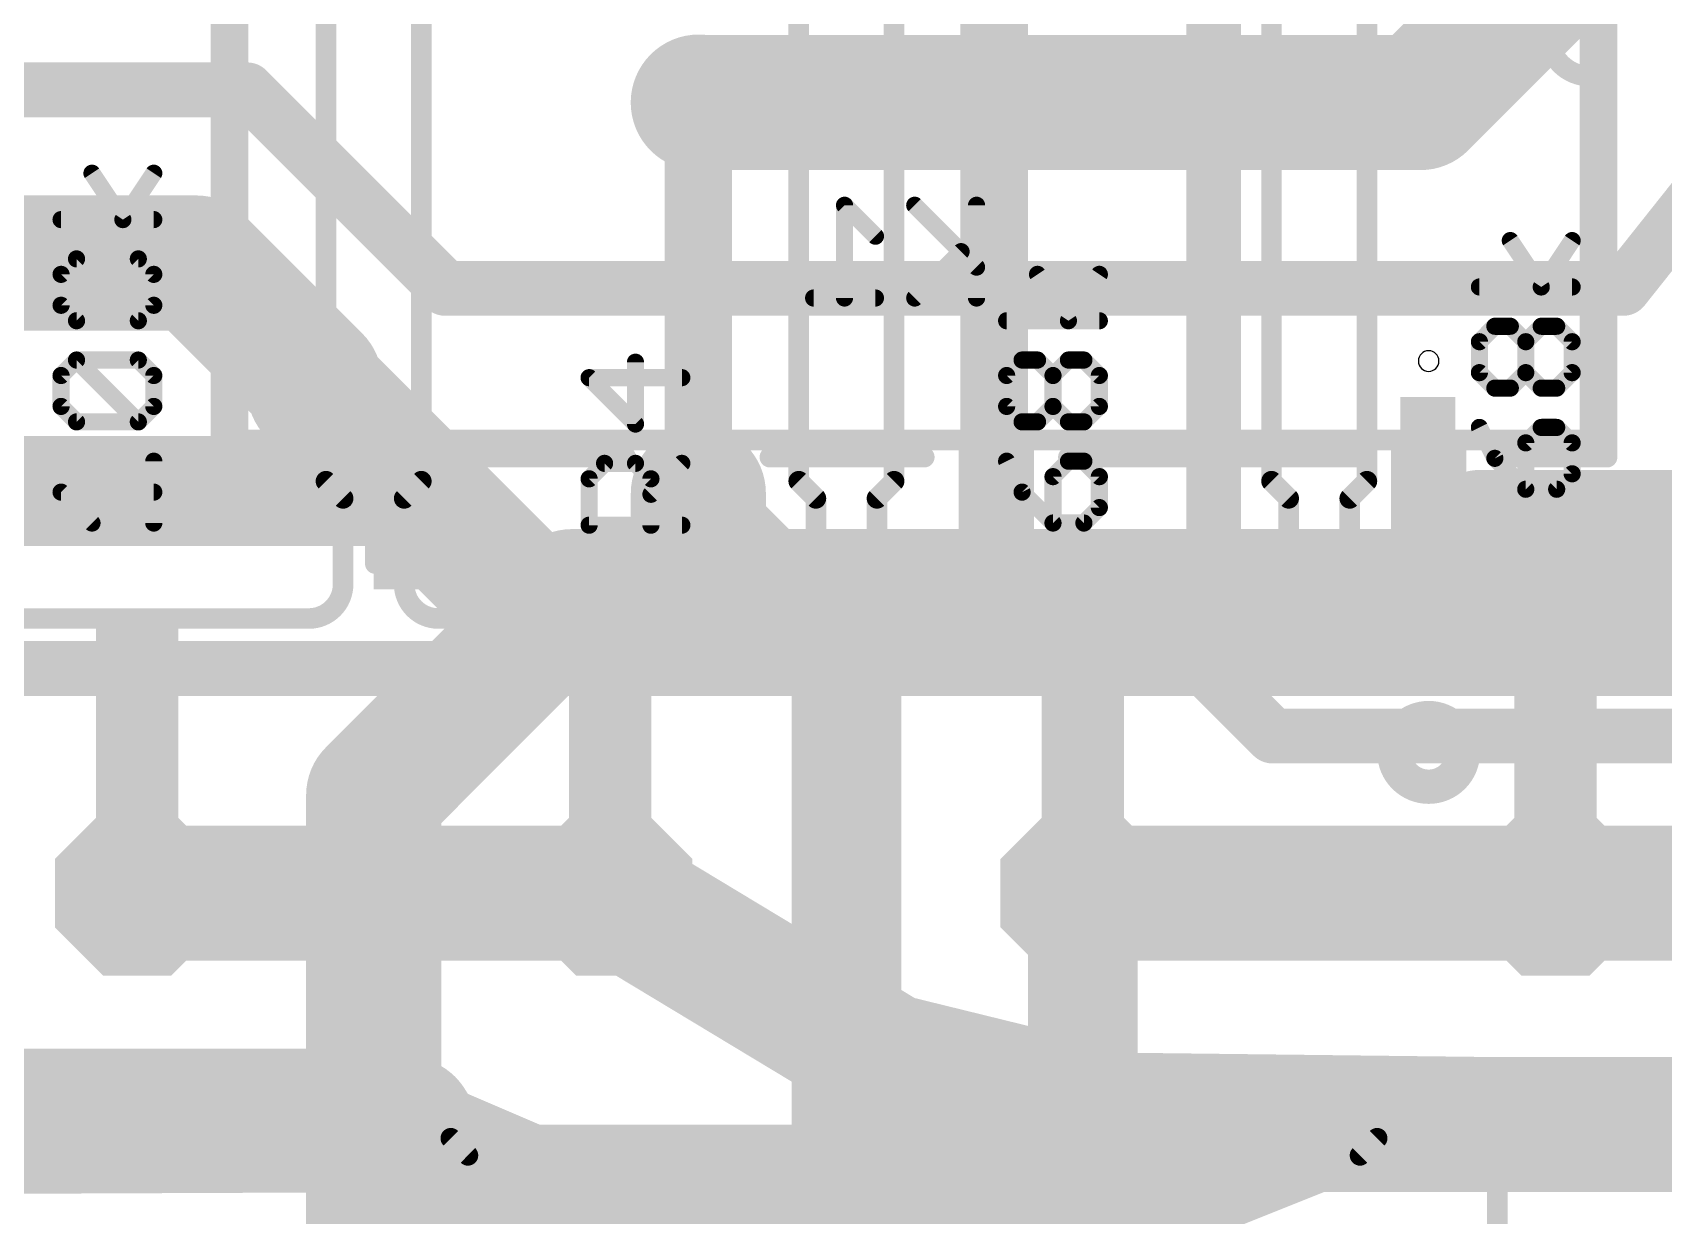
# Model space of a CAD drawing. Header units: inches. Extents: x -5 to 142, y -3 to 122.
# Drawn here: x 46.73 to 58.8, y 63.77 to 72.52 of the extents above; entities that cross this region are included whole.
import ezdxf

# ---------------------------------------------------------------- set-up
doc = ezdxf.new("R2010")
doc.units = ezdxf.units.IN
doc.header["$MEASUREMENT"] = 0
for name, color, linetype in [('1', 22, 'Continuous'), ('15', 22, 'Continuous'), ('16', 175, 'Continuous'), ('17', 82, 'Continuous'), ('18', 82, 'Continuous'), ('2', 175, 'Continuous'), ('21', 253, 'Continuous'), ('22', 253, 'Continuous'), ('25', 253, 'Continuous'), ('26', 253, 'Continuous'), ('27', 253, 'Continuous'), ('51', 253, 'Continuous'), ('52', 253, 'Continuous')]:
    doc.layers.add(name, color=color, linetype=linetype)

# ---------------------------------------------------------------- blocks, each defined once
blk = doc.blocks.new('RECT')
blk.add_solid([(-0.5, -0.5), (0.5, -0.5), (-0.5, 0.5), (0.5, 0.5)])
blk = doc.blocks.new('OCTAGONP')
at = {"const_width": 0.5}
blk.add_lwpolyline([(-0.25, -0.1036), (-0.25, 0.1036), (-0.1036, 0.25), (0.1036, 0.25), (0.25, 0.1036), (0.25, -0.1036), (0.1036, -0.25), (-0.1036, -0.25), (-0.25, -0.1036), (-0.25, 0.1036)], dxfattribs=at)
blk = doc.blocks.new('ROUNDP')
at = {"const_width": 0.5}
blk.add_lwpolyline([(0, -0.25, 1), (0, 0.25, 1), (0, -0.25)], format="xyb", dxfattribs=at)
blk = doc.blocks.new('ROUNDV')
at = {"const_width": 0.5}
blk.add_lwpolyline([(0, -0.25, 1), (0, 0.25, 1), (0, -0.25)], format="xyb", dxfattribs=at)

msp = doc.modelspace()

# ---------------------------------------------------------------- linework, layer by layer
at = {"layer": '1'}
for points, const_width in [([(58.0312, 73.0312), (57, 72)], 1), ([(57, 72), (51.6562, 72)], 1), ([(37.4375, 72.0938), (48.3125, 72.0938)], 0.4064), ([(48.3125, 72.0938), (49.7812, 70.625)], 0.4064), ([(58.5, 70.625), (59.4688, 71.8438)], 0.4064), ([(49.7812, 70.625), (58.5, 70.625)], 0.4064), ([(42.0938, 67.8125), (60.2812, 67.8125)], 0.4064), ([(47.5, 66.15), (51, 66.15)], 1), ([(54.5, 66.15), (58, 66.15)], 1), ([(58, 66.15), (61.5, 66.15)], 1), ([(49.0625, 64.5), (29.5, 64.5)], 1), ([(50.375, 63.9375), (49.0625, 64.5)], 1), ([(56.1875, 64.4375), (54.9375, 63.9375)], 1), ([(60.5625, 64.4375), (56.1875, 64.4375)], 1), ([(54.9375, 63.9375), (50.375, 63.9375)], 1)]:
    msp.add_lwpolyline(points, dxfattribs=dict(at, const_width=const_width))
for points, const_width in [([(51.6562, 72.25, 1), (51.6562, 71.75)], 0.5), ([(57, 71.75, 1), (57, 72.25)], 0.5), ([(56.8232, 72.1768, 1), (57.1768, 71.8232)], 0.5), ([(48.3843, 72.1656, 1), (48.2407, 72.0219)], 0.2032), ([(48.3125, 71.9922, 1), (48.3125, 72.1953)], 0.2032), ([(49.7812, 70.7266, 1), (49.7812, 70.5234)], 0.2032), ([(49.7094, 70.5532, 1), (49.8531, 70.6968)], 0.2032), ([(58.4205, 70.6882, 1), (58.5795, 70.5618)], 0.2032), ([(58.5, 70.5234, 1), (58.5, 70.7266)], 0.2032), ([(47.5, 66.4, 1), (47.5, 65.9)], 0.5), ([(51, 65.9, 1), (51, 66.4)], 0.5), ([(54.5, 66.4, 1), (54.5, 65.9)], 0.5), ([(58, 66.4, 1), (58, 65.9)], 0.5), ([(58, 65.9, 1), (58, 66.4)], 0.5), ([(49.161, 64.7298, 1), (48.964, 64.2702)], 0.5), ([(49.0625, 64.25, 1), (49.0625, 64.75)], 0.5), ([(56.1875, 64.6875, 1), (56.1875, 64.1875)], 0.5), ([(56.2803, 64.2054, 1), (56.0947, 64.6696)], 0.5), ([(50.375, 64.1875, 1), (50.375, 63.6875)], 0.5), ([(50.2765, 63.7077, 1), (50.4735, 64.1673)], 0.5), ([(54.8447, 64.1696, 1), (55.0303, 63.7054)], 0.5), ([(54.9375, 63.6875, 1), (54.9375, 64.1875)], 0.5)]:
    msp.add_lwpolyline(points, format="xyb", dxfattribs=dict(at, const_width=const_width))
at = {"layer": '15', "const_width": 1}
for points in [[(47.9375, 70.8125), (44.2812, 70.8125)], [(48.8125, 69.9375), (47.9375, 70.8125)], [(48.8125, 69.875), (48.8125, 69.9375)], [(50.4688, 68.2188), (48.8125, 69.875)], [(75.0625, 68.2188), (50.4688, 68.2188)], [(51, 66.15), (53.0625, 64.9062)], [(53.0625, 64.9062), (54.8438, 64.4688)], [(54.8438, 64.4688), (57.5, 64.4375)], [(34.375, 64.375), (49.5, 64.4375)], [(49.5, 64.4375), (50.4375, 62.9375)], [(57.5, 64.4375), (59.625, 64.4375)]]:
    msp.add_lwpolyline(points, dxfattribs=at)
at = {"layer": '15', "const_width": 0.5}
for points in [[(48.1143, 70.9893, 1), (47.7607, 70.6357)], [(47.9375, 70.5625, 1), (47.9375, 71.0625)], [(49.0625, 69.9375, 1), (48.5625, 69.9375)], [(48.9893, 70.0518, 1), (48.6357, 69.6982)], [(48.6357, 69.7607, 1), (48.9893, 70.1143)], [(48.5625, 69.875, 1), (49.0625, 69.875)], [(50.4688, 68.4688, 1), (50.4688, 67.9688)], [(50.292, 68.042, 1), (50.6455, 68.3955)], [(51.1291, 66.3641, 1), (50.8709, 65.9359)], [(53.1221, 65.149, 1), (53.0029, 64.6635)], [(52.9334, 64.6922, 1), (53.1916, 65.1203)], [(54.8467, 64.7187, 1), (54.8408, 64.2188)], [(54.7841, 64.226, 1), (54.9034, 64.7115)], [(49.712, 64.57, 1), (49.288, 64.305)], [(49.501, 64.1875, 1), (49.499, 64.6875)], [(57.5, 64.6875, 1), (57.5, 64.1875)], [(57.4971, 64.1875, 1), (57.5029, 64.6875)]]:
    msp.add_lwpolyline(points, format="xyb", dxfattribs=at)
at = {"layer": '16'}
for points, const_width in [([(55.4688, 75.6562), (55.4688, 67.75)], 0.4064), ([(53.8438, 69.1192), (53.8438, 73.0312)], 0.5), ([(51.6562, 72), (51.6538, 71.9976)], 0.5), ([(51.6538, 71.9976), (51.6538, 69.1091)], 0.5), ([(51.6538, 69.1091), (51.6538, 68.94)], 1), ([(46.0625, 69.125), (49.4379, 69.125)], 0.8128), ([(49.4379, 69.125), (49.4538, 69.1091)], 0.8128), ([(51.6538, 68.94), (52.75, 67.8438)], 0.8128), ([(53.8538, 69.1091), (53.8438, 69.1192)], 0.5), ([(57.0538, 69.1091), (57.2034, 69.1091)], 0.3048), ([(57.4375, 68.875), (72.6562, 68.875)], 0.8128), ([(57.2034, 69.1091), (57.4375, 68.875)], 0.3048), ([(52.75, 67.8438), (52.75, 63.25)], 0.8128), ([(55.4688, 67.75), (55.9062, 67.3125)], 0.4064), ([(55.9062, 67.3125), (74.7812, 67.3125)], 0.4064)]:
    msp.add_lwpolyline(points, dxfattribs=dict(at, const_width=const_width))
for points, const_width in [([(51.7788, 71.9976, 1), (51.5288, 71.9976)], 0.25), ([(51.5654, 72.0859, 1), (51.7422, 71.9092)], 0.25), ([(51.7446, 71.9116, 1), (51.5679, 72.0884)], 0.25), ([(51.9038, 69.1091, 1), (51.4038, 69.1091)], 0.5), ([(49.5816, 69.2687, 1), (49.2942, 68.9813)], 0.4064), ([(49.3101, 68.9654, 1), (49.5975, 69.2528)], 0.4064), ([(49.4379, 68.9218, 1), (49.4379, 69.3282)], 0.4064), ([(51.7975, 69.0836, 1), (51.5101, 68.7963)], 0.4064), ([(53.9321, 69.2075, 1), (53.7554, 69.0308)], 0.25), ([(53.7654, 69.0207, 1), (53.9422, 69.1975)], 0.25), ([(51.4038, 68.94, 1), (51.9038, 68.94)], 0.5), ([(51.5288, 69.1091, 1), (51.7788, 69.1091)], 0.25), ([(53.7188, 69.1192, 1), (53.9688, 69.1192)], 0.25), ([(57.0538, 69.1853, 1), (57.0538, 69.0329)], 0.1524), ([(57.4375, 69.0782, 1), (57.4375, 68.6718)], 0.4064), ([(57.2573, 69.163, 1), (57.1495, 69.0552)], 0.1524), ([(57.2034, 69.0329, 1), (57.2034, 69.1853)], 0.1524), ([(57.3836, 68.8211, 1), (57.4914, 68.9289)], 0.1524), ([(52.9532, 67.8438, 1), (52.5468, 67.8438)], 0.4064), ([(52.6063, 67.7001, 1), (52.8937, 67.9874)], 0.4064), ([(55.5406, 67.8218, 1), (55.3969, 67.6782)], 0.2032), ([(55.3672, 67.75, 1), (55.5703, 67.75)], 0.2032), ([(55.9062, 67.4141, 1), (55.9062, 67.2109)], 0.2032), ([(55.8344, 67.2407, 1), (55.9781, 67.3843)], 0.2032)]:
    msp.add_lwpolyline(points, format="xyb", dxfattribs=dict(at, const_width=const_width))
at = {"layer": '2'}
for points, const_width in [([(49.25, 66.875), (50.7188, 68.3438)], 1), ([(50.7188, 68.3438), (62.5938, 68.3438)], 1), ([(49.25, 63.125), (49.25, 66.875)], 1), ([(54.5, 62.5312), (54.5, 66.15)], 0.8128)]:
    msp.add_lwpolyline(points, dxfattribs=dict(at, const_width=const_width))
for points, const_width in [([(50.7188, 68.5938, 1), (50.7188, 68.0938)], 0.5), ([(50.8955, 68.167, 1), (50.542, 68.5205)], 0.5), ([(49.5, 66.875, 1), (49, 66.875)], 0.5), ([(49.0732, 67.0518, 1), (49.4268, 66.6982)], 0.5), ([(54.7032, 66.15, 1), (54.2968, 66.15)], 0.4064)]:
    msp.add_lwpolyline(points, format="xyb", dxfattribs=dict(at, const_width=const_width))
at = {"layer": '21', "const_width": 0.1524}
for points in [[(48.897, 69.198), (48.897, 75.802)], [(49.603, 75.802), (49.603, 69.198)], [(52.397, 75.802), (52.397, 69.198)], [(53.103, 69.198), (53.103, 75.802)], [(55.897, 69.198), (55.897, 75.802)], [(56.603, 75.802), (56.603, 69.198)], [(48.897, 69.198), (49.024, 69.071)], [(49.603, 69.198), (49.476, 69.071)], [(52.397, 69.198), (52.524, 69.071)], [(53.103, 69.198), (52.976, 69.071)], [(55.897, 69.198), (56.024, 69.071)], [(56.603, 69.198), (56.476, 69.071)], [(49.024, 68.436), (49.024, 69.071)], [(49.476, 68.436), (49.476, 69.071)], [(52.524, 68.436), (52.524, 69.071)], [(52.976, 68.436), (52.976, 69.071)], [(56.024, 68.436), (56.024, 69.071)], [(56.476, 68.436), (56.476, 69.071)], [(46.23, 68.182), (48.77, 68.182)], [(52.27, 68.182), (49.73, 68.182)], [(53.23, 68.182), (55.77, 68.182)], [(59.27, 68.182), (56.73, 68.182)], [(49.186, 64.3365), (49.821, 64.3365)], [(49.948, 64.2095), (49.821, 64.3365)], [(56.552, 64.2095), (56.679, 64.3365)], [(57.314, 64.3365), (56.679, 64.3365)], [(49.948, 64.2095), (56.552, 64.2095)], [(48.932, 64.0825), (48.932, 61.5425)], [(57.568, 64.0825), (57.568, 61.5425)]]:
    msp.add_lwpolyline(points, dxfattribs=at)
at = {"layer": '21'}
for points, const_width in [([(48.8589, 69.198, 1), (48.9351, 69.198)], 0.0762), ([(48.9239, 69.2249, 1), (48.8701, 69.1711)], 0.0762), ([(49.5649, 69.198, 1), (49.6411, 69.198)], 0.0762), ([(49.6299, 69.1711, 1), (49.5761, 69.2249)], 0.0762), ([(52.3589, 69.198, 1), (52.4351, 69.198)], 0.0762), ([(52.4239, 69.2249, 1), (52.3701, 69.1711)], 0.0762), ([(53.0649, 69.198, 1), (53.1411, 69.198)], 0.0762), ([(53.1299, 69.1711, 1), (53.0761, 69.2249)], 0.0762), ([(55.8589, 69.198, 1), (55.9351, 69.198)], 0.0762), ([(55.9239, 69.2249, 1), (55.8701, 69.1711)], 0.0762), ([(56.5649, 69.198, 1), (56.6411, 69.198)], 0.0762), ([(56.6299, 69.1711, 1), (56.5761, 69.2249)], 0.0762), ([(49.0621, 69.071, 1), (48.9859, 69.071)], 0.0762), ([(48.9971, 69.0441, 1), (49.0509, 69.0979)], 0.0762), ([(49.5141, 69.071, 1), (49.4379, 69.071)], 0.0762), ([(49.4491, 69.0979, 1), (49.5029, 69.0441)], 0.0762), ([(52.5621, 69.071, 1), (52.4859, 69.071)], 0.0762), ([(52.4971, 69.0441, 1), (52.5509, 69.0979)], 0.0762), ([(53.0141, 69.071, 1), (52.9379, 69.071)], 0.0762), ([(52.9491, 69.0979, 1), (53.0029, 69.0441)], 0.0762), ([(56.0621, 69.071, 1), (55.9859, 69.071)], 0.0762), ([(55.9971, 69.0441, 1), (56.0509, 69.0979)], 0.0762), ([(56.5141, 69.071, 1), (56.4379, 69.071)], 0.0762), ([(56.4491, 69.0979, 1), (56.5029, 69.0441)], 0.0762), ([(48.77, 68.182, 0.4142), (49.024, 68.436)], 0.1524), ([(49.0621, 68.436, 1), (48.9859, 68.436)], 0.0762), ([(48.9859, 68.436, 1), (49.0621, 68.436)], 0.0762), ([(49.476, 68.436, 0.4142), (49.73, 68.182)], 0.1524), ([(49.5141, 68.436, 1), (49.4379, 68.436)], 0.0762), ([(49.4379, 68.436, 1), (49.5141, 68.436)], 0.0762), ([(52.27, 68.182, 0.4142), (52.524, 68.436)], 0.1524), ([(52.5621, 68.436, 1), (52.4859, 68.436)], 0.0762), ([(52.4859, 68.436, 1), (52.5621, 68.436)], 0.0762), ([(52.976, 68.436, 0.4142), (53.23, 68.182)], 0.1524), ([(53.0141, 68.436, 1), (52.9379, 68.436)], 0.0762), ([(52.9379, 68.436, 1), (53.0141, 68.436)], 0.0762), ([(55.77, 68.182, 0.4142), (56.024, 68.436)], 0.1524), ([(56.0621, 68.436, 1), (55.9859, 68.436)], 0.0762), ([(55.9859, 68.436, 1), (56.0621, 68.436)], 0.0762), ([(56.476, 68.436, 0.4142), (56.73, 68.182)], 0.1524), ([(56.5141, 68.436, 1), (56.4379, 68.436)], 0.0762), ([(56.4379, 68.436, 1), (56.5141, 68.436)], 0.0762), ([(48.77, 68.2201, 1), (48.77, 68.1439)], 0.0762), ([(48.77, 68.1439, 1), (48.77, 68.2201)], 0.0762), ([(49.73, 68.2201, 1), (49.73, 68.1439)], 0.0762), ([(49.73, 68.1439, 1), (49.73, 68.2201)], 0.0762), ([(52.27, 68.2201, 1), (52.27, 68.1439)], 0.0762), ([(52.27, 68.1439, 1), (52.27, 68.2201)], 0.0762), ([(53.23, 68.2201, 1), (53.23, 68.1439)], 0.0762), ([(53.23, 68.1439, 1), (53.23, 68.2201)], 0.0762), ([(55.77, 68.2201, 1), (55.77, 68.1439)], 0.0762), ([(55.77, 68.1439, 1), (55.77, 68.2201)], 0.0762), ([(56.73, 68.2201, 1), (56.73, 68.1439)], 0.0762), ([(56.73, 68.1439, 1), (56.73, 68.2201)], 0.0762), ([(49.186, 64.3365, 0.4142), (48.932, 64.0825)], 0.1524), ([(49.186, 64.3746, 1), (49.186, 64.2984)], 0.0762), ([(49.186, 64.2984, 1), (49.186, 64.3746)], 0.0762), ([(49.8479, 64.3634, 1), (49.7941, 64.3096)], 0.0762), ([(49.821, 64.2984, 1), (49.821, 64.3746)], 0.0762), ([(56.679, 64.3746, 1), (56.679, 64.2984)], 0.0762), ([(56.7059, 64.3096, 1), (56.6521, 64.3634)], 0.0762), ([(57.568, 64.0825, 0.4142), (57.314, 64.3365)], 0.1524), ([(57.314, 64.3746, 1), (57.314, 64.2984)], 0.0762), ([(57.314, 64.2984, 1), (57.314, 64.3746)], 0.0762), ([(49.948, 64.2476, 1), (49.948, 64.1714)], 0.0762), ([(49.9211, 64.1826, 1), (49.9749, 64.2364)], 0.0762), ([(56.5251, 64.2364, 1), (56.5789, 64.1826)], 0.0762), ([(56.552, 64.1714, 1), (56.552, 64.2476)], 0.0762), ([(48.9701, 64.0825, 1), (48.8939, 64.0825)], 0.0762), ([(48.8939, 64.0825, 1), (48.9701, 64.0825)], 0.0762), ([(57.6061, 64.0825, 1), (57.5299, 64.0825)], 0.0762), ([(57.5299, 64.0825, 1), (57.6061, 64.0825)], 0.0762)]:
    msp.add_lwpolyline(points, format="xyb", dxfattribs=dict(at, const_width=const_width))
at = {"layer": '22', "const_width": 0.1524}
for points in [[(48.1192, 69.3758), (48.1192, 75.6242)], [(58.3808, 75.6242), (58.3808, 69.3758)], [(48.9066, 69.3758), (48.1192, 69.3758)], [(51.1164, 69.3758), (49.9988, 69.3758)], [(53.3262, 69.3758), (52.1832, 69.3758)], [(56.5266, 69.3758), (54.393, 69.3758)], [(58.3808, 69.3758), (57.5934, 69.3758)]]:
    msp.add_lwpolyline(points, dxfattribs=at)
at = {"layer": '22'}
for points, const_width in [([(48.1192, 69.4139, 1), (48.1192, 69.3377)], 0.0762), ([(48.9066, 69.3377, 1), (48.9066, 69.4139)], 0.0762), ([(49.9988, 69.4139, 1), (49.9988, 69.3377)], 0.0762), ([(51.1164, 69.3377, 1), (51.1164, 69.4139)], 0.0762), ([(52.1832, 69.4139, 1), (52.1832, 69.3377)], 0.0762), ([(53.3262, 69.3377, 1), (53.3262, 69.4139)], 0.0762), ([(54.393, 69.4139, 1), (54.393, 69.3377)], 0.0762), ([(56.5266, 69.3377, 1), (56.5266, 69.4139)], 0.0762), ([(57.5934, 69.4139, 1), (57.5934, 69.3377)], 0.0762), ([(58.3808, 69.3377, 1), (58.3808, 69.4139)], 0.0762), ([(48.0811, 69.3758, 1), (48.1573, 69.3758)], 0.0762), ([(58.3427, 69.3758, 1), (58.4189, 69.3758)], 0.0762), ([(57.06, 67.4454, 1), (57.06, 66.9374)], 0.254), ([(57.06, 66.9374, 1), (57.06, 67.4454)], 0.254), ([(57.06, 67.5089, 1), (57.06, 67.3819)], 0.127), ([(57.06, 67.3819, 1), (57.06, 67.5089)], 0.127), ([(57.06, 67.0009, 1), (57.06, 66.8739)], 0.127), ([(57.06, 66.8739, 1), (57.06, 67.0009)], 0.127)]:
    msp.add_lwpolyline(points, format="xyb", dxfattribs=dict(at, const_width=const_width))
at = {"layer": '25', "const_width": 0.127}
for points in [[(51.1883, 69.6209), (51.1883, 70.0785)], [(51.5315, 69.9641), (50.8451, 69.9641)], [(50.8451, 69.9641), (51.1883, 69.6209)], [(50.8451, 69.2157), (50.9595, 69.3301)], [(50.9595, 69.3301), (51.1883, 69.3301)], [(51.1883, 69.3301), (51.3027, 69.2157)], [(51.3027, 69.1013), (51.5315, 69.3301)], [(50.8451, 68.8725), (50.8451, 69.2157)], [(51.3027, 69.2157), (51.3027, 68.8725)], [(51.5315, 68.8725), (50.8451, 68.8725)]]:
    msp.add_lwpolyline(points, dxfattribs=at)
at = {"layer": '25', "const_width": 0.0635}
for points in [[(51.2201, 70.0785, 1), (51.1566, 70.0785)], [(50.8451, 69.9959, 1), (50.8451, 69.9324)], [(50.8676, 69.9866, 1), (50.8227, 69.9417)], [(51.5315, 69.9324, 1), (51.5315, 69.9959)], [(51.1659, 69.5985, 1), (51.2108, 69.6434)], [(51.1566, 69.6209, 1), (51.2201, 69.6209)], [(50.9595, 69.3618, 1), (50.9595, 69.2983)], [(50.982, 69.3076, 1), (50.9371, 69.3525)], [(51.2108, 69.3525, 1), (51.1659, 69.3076)], [(51.1883, 69.2983, 1), (51.1883, 69.3618)], [(51.554, 69.3076, 1), (51.509, 69.3525)], [(50.8769, 69.2157, 1), (50.8134, 69.2157)], [(50.8227, 69.2381, 1), (50.8676, 69.1932)], [(51.3345, 69.2157, 1), (51.271, 69.2157)], [(51.2803, 69.1932, 1), (51.3252, 69.2381)], [(51.2803, 69.1237, 1), (51.3252, 69.0788)], [(50.8451, 68.9043, 1), (50.8451, 68.8407)], [(51.5315, 68.8407, 1), (51.5315, 68.9043)], [(50.8134, 68.8725, 1), (50.8769, 68.8725)], [(51.271, 68.8725, 1), (51.3345, 68.8725)]]:
    msp.add_lwpolyline(points, format="xyb", dxfattribs=at)
at = {"layer": '26', "const_width": 0.127}
for points in [[(52.9647, 71.0111), (52.7359, 71.2399)], [(52.7359, 71.2399), (52.7359, 70.5535)], [(53.7131, 70.7823), (53.2555, 71.2399)], [(53.7131, 71.2399), (53.7131, 70.5535)], [(53.5987, 70.8967), (53.2555, 70.5535)], [(52.9647, 70.5535), (52.5071, 70.5535)]]:
    msp.add_lwpolyline(points, dxfattribs=at)
at = {"layer": '26', "const_width": 0.0635}
for points in [[(52.7676, 71.2399, 1), (52.7041, 71.2399)], [(52.7583, 71.2623, 1), (52.7134, 71.2174)], [(53.278, 71.2623, 1), (53.2331, 71.2174)], [(53.7449, 71.2399, 1), (53.6814, 71.2399)], [(52.9422, 70.9886, 1), (52.9871, 71.0335)], [(53.6212, 70.8742, 1), (53.5763, 70.9191)], [(53.6906, 70.7598, 1), (53.7356, 70.8047)], [(52.5071, 70.5853, 1), (52.5071, 70.5217)], [(52.7041, 70.5535, 1), (52.7676, 70.5535)], [(52.9647, 70.5217, 1), (52.9647, 70.5853)], [(53.2331, 70.576, 1), (53.278, 70.531)], [(53.6814, 70.5535, 1), (53.7449, 70.5535)]]:
    msp.add_lwpolyline(points, format="xyb", dxfattribs=at)
at = {"layer": '27', "const_width": 0.127}
for points in [[(47.3935, 71.1337), (47.1647, 71.4769)], [(47.6223, 71.4769), (47.3935, 71.1337)], [(47.6223, 71.1337), (46.9359, 71.1337)], [(57.8935, 70.6353), (57.6647, 70.9785)], [(58.1223, 70.9785), (57.8935, 70.6353)], [(46.9359, 70.7285), (47.0503, 70.8429)], [(47.0503, 70.8429), (47.5079, 70.8429)], [(47.5079, 70.3853), (47.0503, 70.8429)], [(47.5079, 70.8429), (47.6223, 70.7285)], [(46.9359, 70.4997), (46.9359, 70.7285)], [(47.6223, 70.7285), (47.6223, 70.4997)], [(54.3935, 70.3853), (54.1647, 70.7285)], [(54.6223, 70.7285), (54.3935, 70.3853)], [(58.1223, 70.6353), (57.4359, 70.6353)], [(47.0503, 70.3853), (46.9359, 70.4997)], [(47.6223, 70.4997), (47.5079, 70.3853)], [(47.5079, 70.3853), (47.0503, 70.3853)], [(54.6223, 70.3853), (53.9359, 70.3853)], [(57.4359, 70.2301), (57.5503, 70.3445)], [(57.5503, 70.3445), (57.6647, 70.3445)], [(57.6647, 70.3445), (57.7791, 70.2301)], [(57.7791, 70.2301), (57.8935, 70.3445)], [(57.8935, 70.3445), (58.0079, 70.3445)], [(58.0079, 70.3445), (58.1223, 70.2301)], [(57.4359, 70.0013), (57.4359, 70.2301)], [(57.7791, 70.0013), (57.7791, 70.2301)], [(58.1223, 70.2301), (58.1223, 70.0013)], [(46.9359, 69.9801), (47.0503, 70.0945)], [(47.0503, 70.0945), (47.5079, 70.0945)], [(47.5079, 69.6369), (47.0503, 70.0945)], [(47.5079, 70.0945), (47.6223, 69.9801)], [(53.9359, 69.9801), (54.0503, 70.0945)], [(54.0503, 70.0945), (54.1647, 70.0945)], [(54.1647, 70.0945), (54.2791, 69.9801)], [(54.2791, 69.9801), (54.3935, 70.0945)], [(54.3935, 70.0945), (54.5079, 70.0945)], [(54.5079, 70.0945), (54.6223, 69.9801)], [(46.9359, 69.7513), (46.9359, 69.9801)], [(47.6223, 69.9801), (47.6223, 69.7513)], [(53.9359, 69.7513), (53.9359, 69.9801)], [(54.2791, 69.7513), (54.2791, 69.9801)], [(54.6223, 69.9801), (54.6223, 69.7513)], [(57.5503, 69.8869), (57.4359, 70.0013)], [(57.7791, 70.0013), (57.6647, 69.8869)], [(57.8935, 69.8869), (57.7791, 70.0013)], [(58.1223, 70.0013), (58.0079, 69.8869)], [(57.6647, 69.8869), (57.5503, 69.8869)], [(58.0079, 69.8869), (57.8935, 69.8869)], [(47.0503, 69.6369), (46.9359, 69.7513)], [(47.6223, 69.7513), (47.5079, 69.6369)], [(54.0503, 69.6369), (53.9359, 69.7513)], [(54.2791, 69.7513), (54.1647, 69.6369)], [(54.3935, 69.6369), (54.2791, 69.7513)], [(54.6223, 69.7513), (54.5079, 69.6369)], [(47.5079, 69.6369), (47.0503, 69.6369)], [(54.1647, 69.6369), (54.0503, 69.6369)], [(54.5079, 69.6369), (54.3935, 69.6369)], [(57.4359, 69.5961), (57.5503, 69.3673)], [(57.8935, 69.5961), (57.7791, 69.4817)], [(58.0079, 69.5961), (57.8935, 69.5961)], [(58.1223, 69.4817), (58.0079, 69.5961)], [(57.7791, 69.4817), (57.7791, 69.1385)], [(58.1223, 69.2529), (58.1223, 69.4817)], [(57.5503, 69.3673), (57.7791, 69.1385)], [(47.6223, 68.8885), (47.6223, 69.3461)], [(53.9359, 69.3461), (54.0503, 69.1173)], [(54.3935, 69.3461), (54.2791, 69.2317)], [(54.5079, 69.3461), (54.3935, 69.3461)], [(54.6223, 69.2317), (54.5079, 69.3461)], [(58.0079, 69.1385), (58.1223, 69.2529)], [(47.1647, 68.8885), (46.9359, 69.1173)], [(46.9359, 69.1173), (47.6223, 69.1173)], [(54.0503, 69.1173), (54.2791, 68.8885)], [(54.2791, 69.2317), (54.2791, 68.8885)], [(54.6223, 69.0029), (54.6223, 69.2317)], [(57.7791, 69.1385), (58.0079, 69.1385)], [(54.5079, 68.8885), (54.6223, 69.0029)], [(54.2791, 68.8885), (54.5079, 68.8885)]]:
    msp.add_lwpolyline(points, dxfattribs=at)
at = {"layer": '27', "const_width": 0.0635}
for points in [[(47.1911, 71.4945, 1), (47.1383, 71.4593)], [(47.6487, 71.4593, 1), (47.5959, 71.4945)], [(46.9359, 71.1655, 1), (46.9359, 71.102)], [(47.3671, 71.1514, 1), (47.4199, 71.1161)], [(47.3671, 71.1161, 1), (47.4199, 71.1514)], [(47.6223, 71.102, 1), (47.6223, 71.1655)], [(57.6911, 70.9961, 1), (57.6383, 70.9609)], [(58.1487, 70.9609, 1), (58.0959, 70.9961)], [(47.0503, 70.8747, 1), (47.0503, 70.8112)], [(47.0728, 70.8654, 1), (47.0279, 70.8205)], [(47.0728, 70.8205, 1), (47.0279, 70.8654)], [(47.5304, 70.8654, 1), (47.4855, 70.8205)], [(47.5079, 70.8112, 1), (47.5079, 70.8747)], [(46.9677, 70.7285, 1), (46.9042, 70.7285)], [(46.9135, 70.751, 1), (46.9584, 70.7061)], [(47.6541, 70.7285, 1), (47.5906, 70.7285)], [(47.5998, 70.7061, 1), (47.6448, 70.751)], [(54.1911, 70.7461, 1), (54.1383, 70.7109)], [(54.6487, 70.7109, 1), (54.5959, 70.7461)], [(57.4359, 70.6671, 1), (57.4359, 70.6036)], [(57.8671, 70.6529, 1), (57.9199, 70.6177)], [(57.8671, 70.6177, 1), (57.9199, 70.6529)], [(58.1223, 70.6036, 1), (58.1223, 70.6671)], [(46.9042, 70.4997, 1), (46.9677, 70.4997)], [(46.9584, 70.5222, 1), (46.9135, 70.4773)], [(47.5906, 70.4997, 1), (47.6541, 70.4997)], [(47.6448, 70.4773, 1), (47.5998, 70.5222)], [(47.0503, 70.4171, 1), (47.0503, 70.3536)], [(47.0279, 70.3629, 1), (47.0728, 70.4078)], [(47.4855, 70.4078, 1), (47.5304, 70.3629)], [(47.4855, 70.3629, 1), (47.5304, 70.4078)], [(47.5079, 70.3536, 1), (47.5079, 70.4171)], [(53.9359, 70.4171, 1), (53.9359, 70.3536)], [(54.3671, 70.4029, 1), (54.4199, 70.3677)], [(54.3671, 70.3677, 1), (54.4199, 70.4029)], [(54.6223, 70.3536, 1), (54.6223, 70.4171)], [(57.5503, 70.3763, 1), (57.5503, 70.3128)], [(57.5728, 70.3221, 1), (57.5279, 70.367)], [(57.6872, 70.367, 1), (57.6423, 70.3221)], [(57.6647, 70.3128, 1), (57.6647, 70.3763)], [(57.8935, 70.3763, 1), (57.8935, 70.3128)], [(57.916, 70.3221, 1), (57.8711, 70.367)], [(58.0304, 70.367, 1), (57.9855, 70.3221)], [(58.0079, 70.3128, 1), (58.0079, 70.3763)], [(57.4677, 70.2301, 1), (57.4042, 70.2301)], [(57.4135, 70.2526, 1), (57.4584, 70.2077)], [(57.8109, 70.2301, 1), (57.7474, 70.2301)], [(57.7567, 70.2526, 1), (57.8016, 70.2077)], [(57.7567, 70.2077, 1), (57.8016, 70.2526)], [(58.1541, 70.2301, 1), (58.0906, 70.2301)], [(58.0998, 70.2077, 1), (58.1448, 70.2526)], [(47.0503, 70.1263, 1), (47.0503, 70.0628)], [(47.0728, 70.117, 1), (47.0279, 70.0721)], [(47.0728, 70.0721, 1), (47.0279, 70.117)], [(47.5304, 70.117, 1), (47.4855, 70.0721)], [(47.5079, 70.0628, 1), (47.5079, 70.1263)], [(54.0503, 70.1263, 1), (54.0503, 70.0628)], [(54.0728, 70.0721, 1), (54.0279, 70.117)], [(54.1872, 70.117, 1), (54.1423, 70.0721)], [(54.1647, 70.0628, 1), (54.1647, 70.1263)], [(54.3935, 70.1263, 1), (54.3935, 70.0628)], [(54.416, 70.0721, 1), (54.3711, 70.117)], [(54.5304, 70.117, 1), (54.4855, 70.0721)], [(54.5079, 70.0628, 1), (54.5079, 70.1263)], [(46.9677, 69.9801, 1), (46.9042, 69.9801)], [(46.9135, 70.0026, 1), (46.9584, 69.9577)], [(47.6541, 69.9801, 1), (47.5906, 69.9801)], [(47.5998, 69.9577, 1), (47.6448, 70.0026)], [(53.9677, 69.9801, 1), (53.9042, 69.9801)], [(53.9135, 70.0026, 1), (53.9584, 69.9577)], [(54.3109, 69.9801, 1), (54.2474, 69.9801)], [(54.2567, 70.0026, 1), (54.3016, 69.9577)], [(54.2567, 69.9577, 1), (54.3016, 70.0026)], [(54.6541, 69.9801, 1), (54.5906, 69.9801)], [(54.5998, 69.9577, 1), (54.6448, 70.0026)], [(57.4042, 70.0013, 1), (57.4677, 70.0013)], [(57.4584, 70.0238, 1), (57.4135, 69.9789)], [(57.7474, 70.0013, 1), (57.8109, 70.0013)], [(57.8016, 70.0238, 1), (57.7567, 69.9789)], [(57.8016, 69.9789, 1), (57.7567, 70.0238)], [(58.0906, 70.0013, 1), (58.1541, 70.0013)], [(58.1448, 69.9789, 1), (58.0998, 70.0238)], [(57.5503, 69.9187, 1), (57.5503, 69.8552)], [(57.5279, 69.8645, 1), (57.5728, 69.9094)], [(57.6423, 69.9094, 1), (57.6872, 69.8645)], [(57.6647, 69.8552, 1), (57.6647, 69.9187)], [(57.8935, 69.9187, 1), (57.8935, 69.8552)], [(57.8711, 69.8645, 1), (57.916, 69.9094)], [(57.9855, 69.9094, 1), (58.0304, 69.8645)], [(58.0079, 69.8552, 1), (58.0079, 69.9187)], [(46.9042, 69.7513, 1), (46.9677, 69.7513)], [(46.9584, 69.7738, 1), (46.9135, 69.7289)], [(47.5906, 69.7513, 1), (47.6541, 69.7513)], [(47.6448, 69.7289, 1), (47.5998, 69.7738)], [(53.9042, 69.7513, 1), (53.9677, 69.7513)], [(53.9584, 69.7738, 1), (53.9135, 69.7289)], [(54.2474, 69.7513, 1), (54.3109, 69.7513)], [(54.3016, 69.7738, 1), (54.2567, 69.7289)], [(54.3016, 69.7289, 1), (54.2567, 69.7738)], [(54.5906, 69.7513, 1), (54.6541, 69.7513)], [(54.6448, 69.7289, 1), (54.5998, 69.7738)], [(47.0503, 69.6687, 1), (47.0503, 69.6052)], [(47.0279, 69.6145, 1), (47.0728, 69.6594)], [(47.4855, 69.6594, 1), (47.5304, 69.6145)], [(47.4855, 69.6145, 1), (47.5304, 69.6594)], [(47.5079, 69.6052, 1), (47.5079, 69.6687)], [(54.0503, 69.6687, 1), (54.0503, 69.6052)], [(54.0279, 69.6145, 1), (54.0728, 69.6594)], [(54.1423, 69.6594, 1), (54.1872, 69.6145)], [(54.1647, 69.6052, 1), (54.1647, 69.6687)], [(54.3935, 69.6687, 1), (54.3935, 69.6052)], [(54.3711, 69.6145, 1), (54.416, 69.6594)], [(54.4855, 69.6594, 1), (54.5304, 69.6145)], [(54.5079, 69.6052, 1), (54.5079, 69.6687)], [(57.4643, 69.6103, 1), (57.4075, 69.5819)], [(57.8935, 69.6278, 1), (57.8935, 69.5643)], [(57.916, 69.5736, 1), (57.8711, 69.6185)], [(58.0304, 69.6185, 1), (57.9855, 69.5736)], [(58.0079, 69.5643, 1), (58.0079, 69.6278)], [(57.8109, 69.4817, 1), (57.7474, 69.4817)], [(58.1541, 69.4817, 1), (58.0906, 69.4817)], [(57.5728, 69.3897, 1), (57.5279, 69.3448)], [(57.7567, 69.5041, 1), (57.8016, 69.4592)], [(58.0998, 69.4592, 1), (58.1448, 69.5041)], [(47.6541, 69.3461, 1), (47.5906, 69.3461)], [(53.9643, 69.3603, 1), (53.9075, 69.3319)], [(54.3935, 69.3778, 1), (54.3935, 69.3143)], [(54.416, 69.3236, 1), (54.3711, 69.3685)], [(54.5304, 69.3685, 1), (54.4855, 69.3236)], [(54.5079, 69.3143, 1), (54.5079, 69.3778)], [(57.5219, 69.3531, 1), (57.5787, 69.3815)], [(58.1448, 69.2304, 1), (58.0998, 69.2753)], [(46.9359, 69.149, 1), (46.9359, 69.0855)], [(46.9584, 69.1397, 1), (46.9135, 69.0948)], [(47.6223, 69.0855, 1), (47.6223, 69.149)], [(54.0728, 69.1397, 1), (54.0279, 69.0948)], [(54.3109, 69.2317, 1), (54.2474, 69.2317)], [(54.2567, 69.2541, 1), (54.3016, 69.2092)], [(54.6541, 69.2317, 1), (54.5906, 69.2317)], [(54.5998, 69.2092, 1), (54.6448, 69.2541)], [(57.7791, 69.1703, 1), (57.7791, 69.1067)], [(57.7567, 69.116, 1), (57.8016, 69.161)], [(57.9855, 69.161, 1), (58.0304, 69.116)], [(58.0079, 69.1067, 1), (58.0079, 69.1703)], [(58.0906, 69.2529, 1), (58.1541, 69.2529)], [(54.0219, 69.1031, 1), (54.0787, 69.1315)], [(54.6448, 68.9804, 1), (54.5998, 69.0253)], [(57.7474, 69.1385, 1), (57.8109, 69.1385)], [(47.1423, 68.866, 1), (47.1872, 68.911)], [(54.2791, 68.9203, 1), (54.2791, 68.8567)], [(54.2567, 68.866, 1), (54.3016, 68.911)], [(54.4855, 68.911, 1), (54.5304, 68.866)], [(54.5079, 68.8567, 1), (54.5079, 68.9203)], [(54.5906, 69.0029, 1), (54.6541, 69.0029)], [(47.5906, 68.8885, 1), (47.6541, 68.8885)], [(54.2474, 68.8885, 1), (54.3109, 68.8885)]]:
    msp.add_lwpolyline(points, format="xyb", dxfattribs=at)
at = {"layer": '51', "const_width": 0.6096}
for points in [[(47.5, 66.15), (47.5, 67.42)], [(51, 66.15), (51, 67.42)], [(54.5, 66.15), (54.5, 67.42)], [(58, 66.15), (58, 67.42)]]:
    msp.add_lwpolyline(points, dxfattribs=at)
at = {"layer": '51', "const_width": 0.3048}
for points in [[(47.6524, 67.42, 1), (47.3476, 67.42)], [(51.1524, 67.42, 1), (50.8476, 67.42)], [(54.6524, 67.42, 1), (54.3476, 67.42)], [(58.1524, 67.42, 1), (57.8476, 67.42)], [(47.3476, 66.15, 1), (47.6524, 66.15)], [(50.8476, 66.15, 1), (51.1524, 66.15)], [(54.3476, 66.15, 1), (54.6524, 66.15)], [(57.8476, 66.15, 1), (58.1524, 66.15)]]:
    msp.add_lwpolyline(points, format="xyb", dxfattribs=at)
at = {"layer": '52', "const_width": 0.1524}
for points in [[(48.2462, 69.5028), (48.2462, 75.4972)], [(58.2538, 72.8048), (58.2538, 72.1952)], [(58.2538, 72.1952), (58.2538, 69.5028)], [(58.2538, 69.5028), (48.2462, 69.5028)], [(49.2622, 69.5028), (49.6686, 69.5028)], [(49.2622, 68.5884), (49.2622, 69.5028)], [(49.6686, 69.5028), (49.6686, 68.5884)], [(51.4466, 69.5028), (51.853, 69.5028)], [(51.4466, 68.5884), (51.4466, 69.5028)], [(51.853, 69.5028), (51.853, 68.5884)], [(53.6564, 69.5028), (54.0628, 69.5028)], [(53.6564, 68.5884), (53.6564, 69.5028)], [(54.0628, 69.5028), (54.0628, 68.5884)], [(56.8568, 69.5028), (57.2632, 69.5028)], [(56.8568, 68.5884), (56.8568, 69.5028)], [(57.2632, 69.5028), (57.2632, 68.5884)], [(49.6686, 68.5884), (49.2622, 68.5884)], [(51.853, 68.5884), (51.4466, 68.5884)], [(54.0628, 68.5884), (53.6564, 68.5884)], [(57.2632, 68.5884), (56.8568, 68.5884)]]:
    msp.add_lwpolyline(points, dxfattribs=at)
at = {"layer": '52'}
for points, const_width in [([(58.2538, 72.8048, 1), (58.2538, 72.1952)], 0.1524), ([(58.2919, 72.1952, 1), (58.2157, 72.1952)], 0.0762), ([(58.2157, 72.1952, 1), (58.2919, 72.1952)], 0.0762), ([(58.2538, 72.1571, 1), (58.2538, 72.2333)], 0.0762), ([(48.2462, 69.5409, 1), (48.2462, 69.4647)], 0.0762), ([(48.2081, 69.5028, 1), (48.2843, 69.5028)], 0.0762), ([(49.2622, 69.5409, 1), (49.2622, 69.4647)], 0.0762), ([(49.3003, 69.5028, 1), (49.2241, 69.5028)], 0.0762), ([(49.7067, 69.5028, 1), (49.6305, 69.5028)], 0.0762), ([(49.6686, 69.4647, 1), (49.6686, 69.5409)], 0.0762), ([(51.4466, 69.5409, 1), (51.4466, 69.4647)], 0.0762), ([(51.4847, 69.5028, 1), (51.4085, 69.5028)], 0.0762), ([(51.8911, 69.5028, 1), (51.8149, 69.5028)], 0.0762), ([(51.853, 69.4647, 1), (51.853, 69.5409)], 0.0762), ([(53.6564, 69.5409, 1), (53.6564, 69.4647)], 0.0762), ([(53.6945, 69.5028, 1), (53.6183, 69.5028)], 0.0762), ([(54.1009, 69.5028, 1), (54.0247, 69.5028)], 0.0762), ([(54.0628, 69.4647, 1), (54.0628, 69.5409)], 0.0762), ([(56.8568, 69.5409, 1), (56.8568, 69.4647)], 0.0762), ([(56.8949, 69.5028, 1), (56.8187, 69.5028)], 0.0762), ([(57.3013, 69.5028, 1), (57.2251, 69.5028)], 0.0762), ([(57.2632, 69.4647, 1), (57.2632, 69.5409)], 0.0762), ([(58.2157, 69.5028, 1), (58.2919, 69.5028)], 0.0762), ([(58.2538, 69.4647, 1), (58.2538, 69.5409)], 0.0762), ([(49.2622, 68.6265, 1), (49.2622, 68.5503)], 0.0762), ([(49.2241, 68.5884, 1), (49.3003, 68.5884)], 0.0762), ([(49.6305, 68.5884, 1), (49.7067, 68.5884)], 0.0762), ([(49.6686, 68.5503, 1), (49.6686, 68.6265)], 0.0762), ([(51.4466, 68.6265, 1), (51.4466, 68.5503)], 0.0762), ([(51.4085, 68.5884, 1), (51.4847, 68.5884)], 0.0762), ([(51.8149, 68.5884, 1), (51.8911, 68.5884)], 0.0762), ([(51.853, 68.5503, 1), (51.853, 68.6265)], 0.0762), ([(53.6564, 68.6265, 1), (53.6564, 68.5503)], 0.0762), ([(53.6183, 68.5884, 1), (53.6945, 68.5884)], 0.0762), ([(54.0247, 68.5884, 1), (54.1009, 68.5884)], 0.0762), ([(54.0628, 68.5503, 1), (54.0628, 68.6265)], 0.0762), ([(56.8568, 68.6265, 1), (56.8568, 68.5503)], 0.0762), ([(56.8187, 68.5884, 1), (56.8949, 68.5884)], 0.0762), ([(57.2251, 68.5884, 1), (57.3013, 68.5884)], 0.0762), ([(57.2632, 68.5503, 1), (57.2632, 68.6265)], 0.0762)]:
    msp.add_lwpolyline(points, format="xyb", dxfattribs=dict(at, const_width=const_width))
for start, end in [(90, 270), (270, 90)]:
    msp.add_arc((57.06, 70.087), 0.0762, start, end, dxfattribs=at)

# ---------------------------------------------------------------- block references
at = {"layer": '16', "xscale": 1.4224, "yscale": 0.4064}
for p, rotation in [((49.4538, 69.1091), 90), ((51.6538, 69.1091), 90), ((53.8538, 69.1091), 90), ((57.0538, 69.1091), 270)]:
    msp.add_blockref('RECT', p, dxfattribs=dict(at, rotation=rotation))
at = {"layer": '17', "xscale": 1.2192, "yscale": 1.2192}
for name, p, rotation in [('OCTAGONP', (47.5, 66.15), 270), ('ROUNDP', (47.5, 66.15), 270), ('ROUNDP', (47.5, 66.15), 270), ('OCTAGONP', (47.5, 66.15), 270), ('OCTAGONP', (51, 66.15), 90), ('ROUNDP', (51, 66.15), 90), ('ROUNDP', (51, 66.15), 90), ('OCTAGONP', (51, 66.15), 90), ('OCTAGONP', (54.5, 66.15), 270), ('ROUNDP', (54.5, 66.15), 270), ('ROUNDP', (54.5, 66.15), 270), ('OCTAGONP', (54.5, 66.15), 270), ('OCTAGONP', (58, 66.15), 90), ('ROUNDP', (58, 66.15), 90), ('ROUNDP', (58, 66.15), 90), ('OCTAGONP', (58, 66.15), 90)]:
    msp.add_blockref(name, p, dxfattribs=dict(at, rotation=rotation))
at = {"layer": '18'}
for xscale, yscale in [(1.0064, 1.0064), (1.0064, 1.0064), (0.9048, 0.9048), (0.9048, 0.9048)]:
    msp.add_blockref('ROUNDV', (51.6562, 72), dxfattribs=dict(at, xscale=xscale, yscale=yscale))
at = {"layer": '21', "xscale": 0.8636, "yscale": 0.6096}
for p, rotation in [((47.5, 67.7502), 270), ((51, 67.7502), 90), ((54.5, 67.7502), 270), ((58, 67.7502), 90)]:
    msp.add_blockref('RECT', p, dxfattribs=dict(at, rotation=rotation))

doc.saveas('drawing.dxf')
